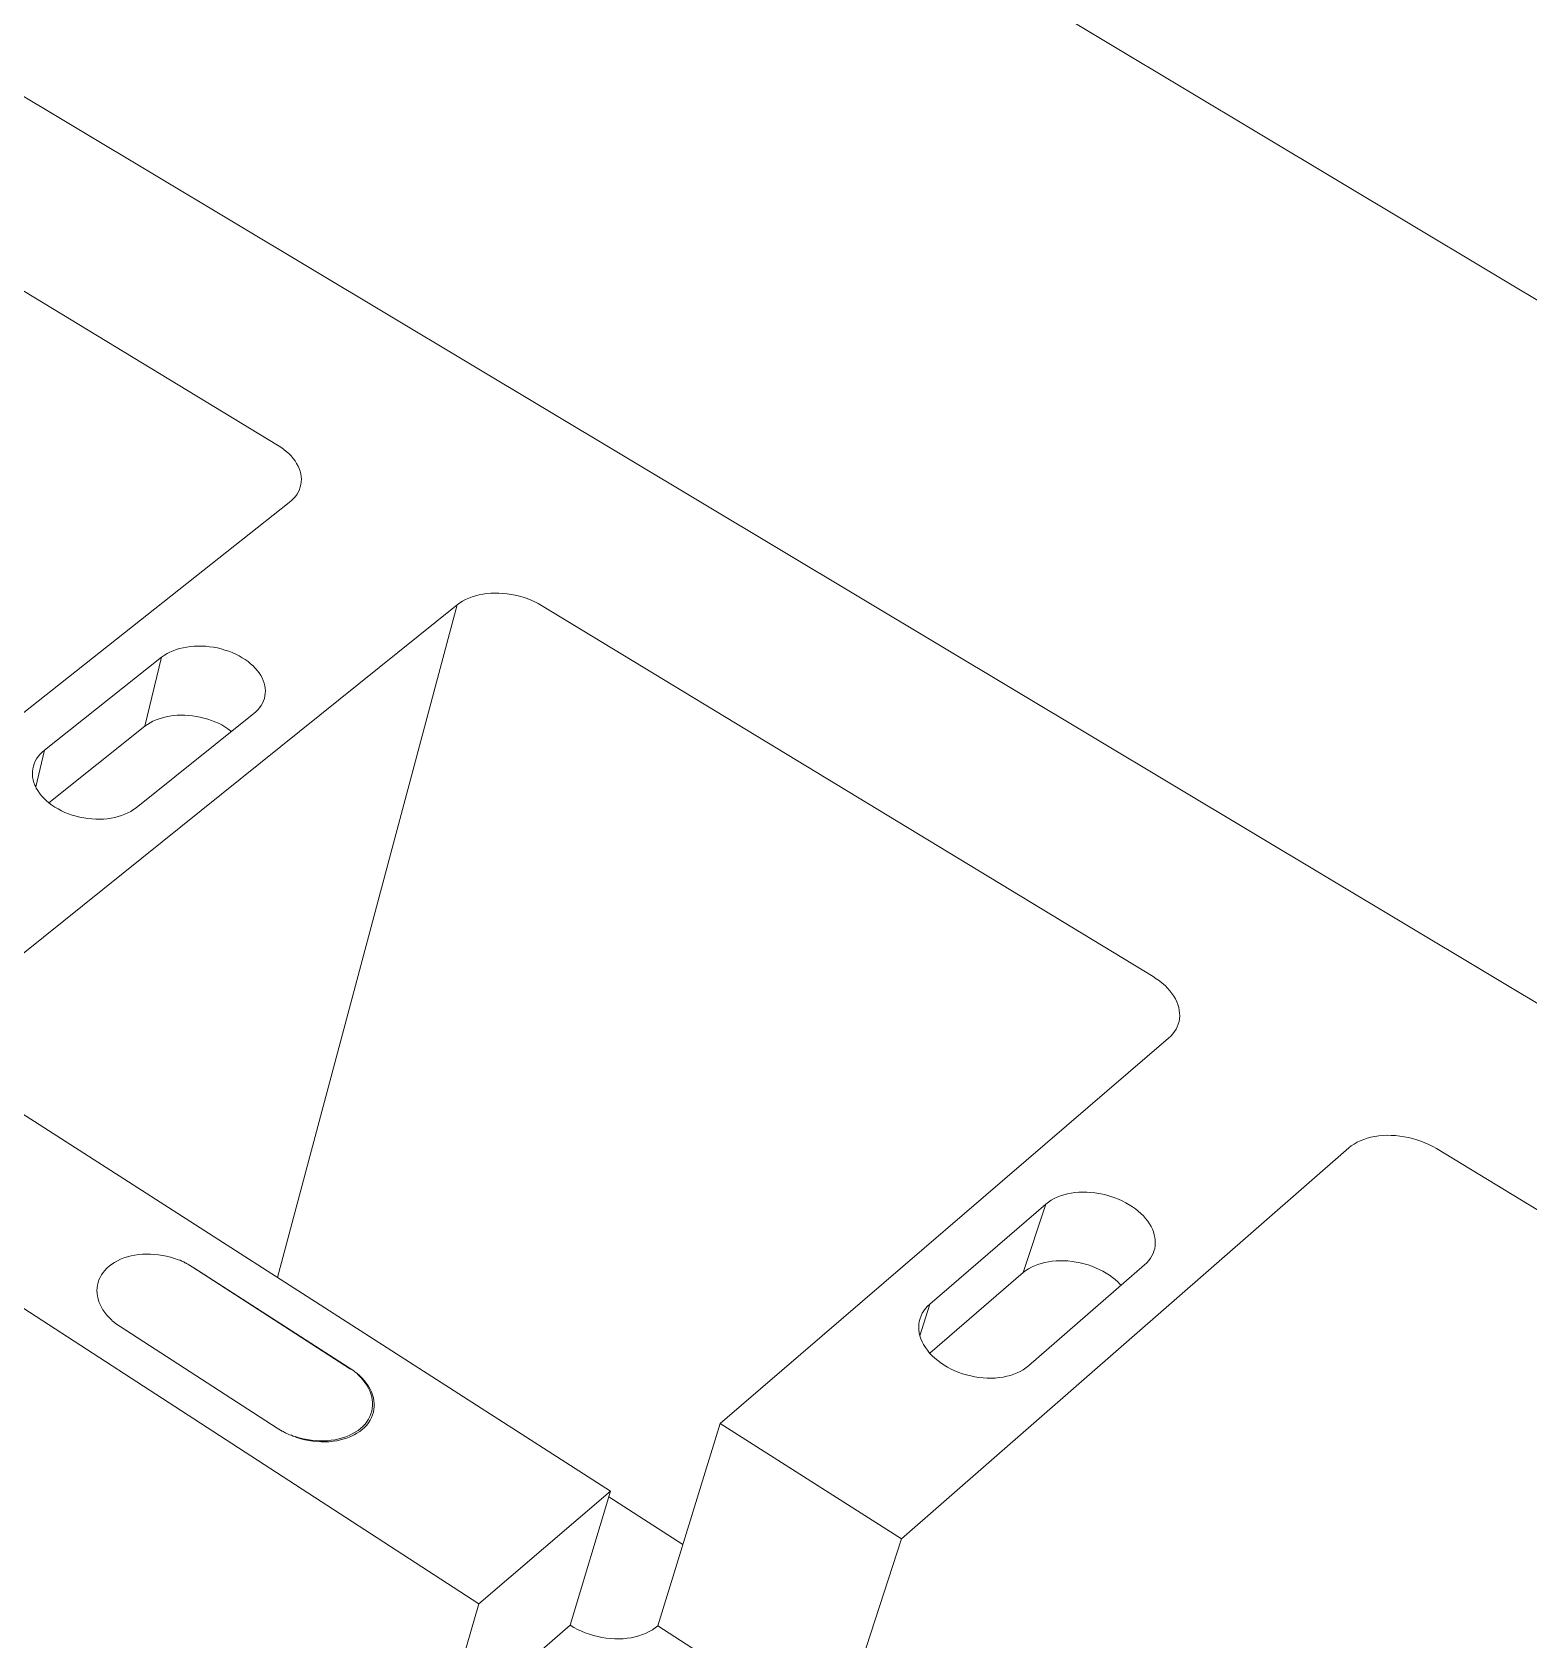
# Model space of a CAD drawing. Header units: millimetres. Extents: x 438 to 4638, y 478 to 3448.
# Drawn here: x 3004.7 to 3071.9, y 2343.3 to 2415.5 of the extents above; entities that cross this region are included whole.
import ezdxf

# ---------------------------------------------------------------- set-up
doc = ezdxf.new("R2010")
doc.units = ezdxf.units.MM

msp = doc.modelspace()

# ---------------------------------------------------------------- linework, layer by layer
at = {"lineweight": 5}
for p, q in [((2910.529, 2500.314), (3120.367, 2374.653)), ((3111.413, 2348.431), (2892.518, 2479.519)), ((2990.113, 2412.464), (3015.731, 2396.917)), ((3015.731, 2396.917), (3015.867, 2396.83)), ((3015.867, 2396.83), (3015.996, 2396.737)), ((3015.996, 2396.737), (3016.117, 2396.64)), ((3016.117, 2396.64), (3016.229, 2396.538)), ((3016.229, 2396.538), (3016.332, 2396.433)), ((3016.332, 2396.433), (3016.426, 2396.324)), ((3016.426, 2396.324), (3016.51, 2396.212)), ((3016.51, 2396.212), (3016.584, 2396.097)), ((3016.584, 2396.097), (3016.647, 2395.981)), ((3016.647, 2395.981), (3016.699, 2395.863)), ((3016.699, 2395.863), (3016.74, 2395.745)), ((3016.74, 2395.745), (3016.77, 2395.625)), ((3016.77, 2395.625), (3016.789, 2395.506)), ((3016.71, 2394.928), (3016.66, 2394.82)), ((3016.749, 2395.04), (3016.71, 2394.928)), ((3016.776, 2395.154), (3016.749, 2395.04)), ((3016.792, 2395.27), (3016.776, 2395.154)), ((3016.789, 2395.506), (3016.796, 2395.387)), ((3016.796, 2395.387), (3016.792, 2395.27)), ((3016.253, 2394.339), (2995.88, 2378.232)), ((3016.355, 2394.426), (3016.253, 2394.339)), ((3016.447, 2394.517), (3016.355, 2394.426)), ((3016.528, 2394.614), (3016.447, 2394.517)), ((3016.6, 2394.715), (3016.528, 2394.614)), ((3016.66, 2394.82), (3016.6, 2394.715)), ((3023.795, 2389.747), (3023.91, 2389.832)), ((3023.91, 2389.832), (3024.035, 2389.911)), ((3024.035, 2389.911), (3024.169, 2389.983)), ((3024.169, 2389.983), (3024.312, 2390.048)), ((3024.312, 2390.048), (3024.462, 2390.105)), ((3024.462, 2390.105), (3024.619, 2390.154)), ((3024.619, 2390.154), (3024.782, 2390.195)), ((3024.782, 2390.195), (3024.951, 2390.228)), ((3024.951, 2390.228), (3025.125, 2390.253)), ((3025.125, 2390.253), (3025.302, 2390.269)), ((3025.302, 2390.269), (3025.483, 2390.276)), ((3025.483, 2390.276), (3025.666, 2390.275)), ((3025.666, 2390.275), (3025.85, 2390.265)), ((3025.85, 2390.265), (3026.035, 2390.247)), ((3026.035, 2390.247), (3026.22, 2390.22)), ((3026.22, 2390.22), (3026.404, 2390.185)), ((3026.404, 2390.185), (3026.586, 2390.141)), ((3026.586, 2390.141), (3026.764, 2390.09)), ((3026.764, 2390.09), (3026.94, 2390.03)), ((3026.94, 2390.03), (3027.11, 2389.964)), ((3027.11, 2389.964), (3027.276, 2389.89)), ((3027.276, 2389.89), (3027.435, 2389.809)), ((3027.435, 2389.809), (3027.588, 2389.721)), ((3003.461, 2373.416), (3023.795, 2389.747)), ((3023.795, 2389.747), (3015.717, 2359.553)), ((3027.588, 2389.721), (3055.045, 2373.059)), ((3011.033, 2387.687), (3010.895, 2387.627)), ((3011.178, 2387.74), (3011.033, 2387.687)), ((3011.328, 2387.786), (3011.178, 2387.74)), ((3011.485, 2387.825), (3011.328, 2387.786)), ((3011.646, 2387.855), (3011.485, 2387.825)), ((3011.812, 2387.878), (3011.646, 2387.855)), ((3011.981, 2387.892), (3011.812, 2387.878)), ((3012.153, 2387.899), (3011.981, 2387.892)), ((3012.326, 2387.897), (3012.153, 2387.899)), ((3012.501, 2387.888), (3012.326, 2387.897)), ((3012.677, 2387.87), (3012.501, 2387.888)), ((3012.851, 2387.844), (3012.677, 2387.87)), ((3013.025, 2387.811), (3012.851, 2387.844)), ((3013.197, 2387.77), (3013.025, 2387.811)), ((3013.365, 2387.721), (3013.197, 2387.77)), ((3013.531, 2387.665), (3013.365, 2387.721)), ((3013.692, 2387.602), (3013.531, 2387.665)), ((3010.521, 2387.399), (3005.258, 2383.223)), ((3009.76, 2384.296), (3010.521, 2387.399)), ((3010.643, 2387.486), (3010.521, 2387.399)), ((3010.765, 2387.56), (3010.643, 2387.486)), ((3010.895, 2387.627), (3010.765, 2387.56)), ((3013.848, 2387.533), (3013.692, 2387.602)), ((3013.999, 2387.457), (3013.848, 2387.533)), ((3014.143, 2387.374), (3013.999, 2387.457)), ((3014.275, 2387.29), (3014.143, 2387.374)), ((3014.4, 2387.2), (3014.275, 2387.29)), ((3014.517, 2387.106), (3014.4, 2387.2)), ((3014.626, 2387.007), (3014.517, 2387.106)), ((3014.726, 2386.905), (3014.626, 2387.007)), ((3014.817, 2386.799), (3014.726, 2386.905)), ((3014.899, 2386.69), (3014.817, 2386.799)), ((3014.971, 2386.579), (3014.899, 2386.69)), ((3015.032, 2386.466), (3014.971, 2386.579)), ((3015.083, 2386.351), (3015.032, 2386.466)), ((3015.124, 2386.235), (3015.083, 2386.351)), ((3015.153, 2386.119), (3015.124, 2386.235)), ((3015.098, 2385.439), (3015.135, 2385.548)), ((3015.135, 2385.548), (3015.161, 2385.659)), ((3015.172, 2386.003), (3015.153, 2386.119)), ((3015.161, 2385.659), (3015.175, 2385.772)), ((3015.179, 2385.887), (3015.172, 2386.003)), ((3015.175, 2385.772), (3015.179, 2385.887)), ((3009.375, 2380.636), (3014.659, 2384.864)), ((3010.879, 2384.752), (3010.719, 2384.721)), ((3011.044, 2384.774), (3010.879, 2384.752)), ((3011.212, 2384.789), (3011.044, 2384.774)), ((3011.383, 2384.795), (3011.212, 2384.789)), ((3011.556, 2384.794), (3011.383, 2384.795)), ((3011.73, 2384.784), (3011.556, 2384.794)), ((3011.904, 2384.767), (3011.73, 2384.784)), ((3012.078, 2384.741), (3011.904, 2384.767)), ((3014.659, 2384.864), (3014.756, 2384.948)), ((3014.756, 2384.948), (3014.845, 2385.038)), ((3014.845, 2385.038), (3014.923, 2385.132)), ((3014.923, 2385.132), (3014.992, 2385.231)), ((3014.992, 2385.231), (3015.05, 2385.333)), ((3015.05, 2385.333), (3015.098, 2385.439)), ((3009.76, 2384.296), (3005.453, 2380.866)), ((3009.881, 2384.383), (3009.76, 2384.296)), ((3010.003, 2384.457), (3009.881, 2384.383)), ((3010.132, 2384.524), (3010.003, 2384.457)), ((3010.269, 2384.584), (3010.132, 2384.524)), ((3010.413, 2384.637), (3010.269, 2384.584)), ((3010.563, 2384.683), (3010.413, 2384.637)), ((3010.719, 2384.721), (3010.563, 2384.683)), ((3012.25, 2384.708), (3012.078, 2384.741)), ((3012.421, 2384.667), (3012.25, 2384.708)), ((3012.589, 2384.618), (3012.421, 2384.667)), ((3012.753, 2384.562), (3012.589, 2384.618)), ((3012.914, 2384.499), (3012.753, 2384.562)), ((3013.069, 2384.43), (3012.914, 2384.499)), ((3013.219, 2384.354), (3013.069, 2384.43)), ((3013.362, 2384.271), (3013.219, 2384.354)), ((3013.493, 2384.187), (3013.362, 2384.271)), ((3013.617, 2384.097), (3013.493, 2384.187)), ((3013.659, 2384.064), (3013.617, 2384.097)), ((3004.795, 2382.614), (3004.758, 2382.499)), ((3004.845, 2382.727), (3004.795, 2382.614)), ((3004.906, 2382.835), (3004.845, 2382.727)), ((3004.865, 2381.571), (3005.258, 2383.223)), ((3004.978, 2382.94), (3004.906, 2382.835)), ((3005.061, 2383.04), (3004.978, 2382.94)), ((3005.155, 2383.134), (3005.061, 2383.04)), ((3005.258, 2383.223), (3005.155, 2383.134)), ((3004.718, 2382.26), (3004.716, 2382.138)), ((3004.716, 2382.138), (3004.726, 2382.015)), ((3004.732, 2382.38), (3004.718, 2382.26)), ((3004.726, 2382.015), (3004.749, 2381.892)), ((3004.758, 2382.499), (3004.732, 2382.38)), ((3004.749, 2381.892), (3004.77, 2381.815)), ((3004.77, 2381.815), (3004.783, 2381.769)), ((3004.783, 2381.769), (3004.83, 2381.646)), ((3004.83, 2381.646), (3004.865, 2381.571)), ((3004.865, 2381.571), (3004.888, 2381.525)), ((3004.888, 2381.525), (3004.957, 2381.406)), ((3004.957, 2381.406), (3005.037, 2381.289)), ((3005.037, 2381.289), (3005.128, 2381.175)), ((3005.128, 2381.175), (3005.23, 2381.065)), ((3005.23, 2381.065), (3005.341, 2380.958)), ((3005.341, 2380.958), (3005.453, 2380.866)), ((3005.453, 2380.866), (3005.59, 2380.76)), ((3005.59, 2380.76), (3005.727, 2380.668)), ((3005.727, 2380.668), (3005.871, 2380.583)), ((3005.871, 2380.583), (3006.022, 2380.504)), ((3006.022, 2380.504), (3006.179, 2380.432)), ((3006.179, 2380.432), (3006.341, 2380.367)), ((3009.008, 2380.407), (3009.139, 2380.476)), ((3009.139, 2380.476), (3009.262, 2380.553)), ((3009.262, 2380.553), (3009.375, 2380.636)), ((3006.341, 2380.367), (3006.507, 2380.309)), ((3006.507, 2380.309), (3006.678, 2380.258)), ((3006.678, 2380.258), (3006.851, 2380.216)), ((3006.851, 2380.216), (3007.027, 2380.181)), ((3007.027, 2380.181), (3007.204, 2380.154)), ((3007.204, 2380.154), (3007.382, 2380.136)), ((3007.382, 2380.136), (3007.559, 2380.126)), ((3007.559, 2380.126), (3007.735, 2380.124)), ((3007.735, 2380.124), (3007.909, 2380.131)), ((3007.909, 2380.131), (3008.081, 2380.146)), ((3008.081, 2380.146), (3008.249, 2380.17)), ((3008.249, 2380.17), (3008.412, 2380.202)), ((3008.412, 2380.202), (3008.571, 2380.241)), ((3008.571, 2380.241), (3008.723, 2380.289)), ((3008.723, 2380.289), (3008.869, 2380.344)), ((3008.869, 2380.344), (3009.008, 2380.407)), ((3055.045, 2373.059), (3055.191, 2372.965)), ((3055.191, 2372.965), (3055.331, 2372.866)), ((3055.331, 2372.866), (3055.462, 2372.761)), ((3055.462, 2372.761), (3055.584, 2372.652)), ((3055.584, 2372.652), (3055.697, 2372.539)), ((3055.697, 2372.539), (3055.801, 2372.422)), ((3055.801, 2372.422), (3055.895, 2372.302)), ((3055.895, 2372.302), (3055.978, 2372.179)), ((3055.978, 2372.179), (3056.051, 2372.055)), ((3056.051, 2372.055), (3056.112, 2371.928)), ((3056.112, 2371.928), (3056.162, 2371.801)), ((3056.162, 2371.801), (3056.2, 2371.673)), ((3056.214, 2371.045), (3056.18, 2370.925)), ((3056.2, 2371.673), (3056.227, 2371.545)), ((3056.235, 2371.167), (3056.214, 2371.045)), ((3056.227, 2371.545), (3056.242, 2371.418)), ((3056.244, 2371.292), (3056.235, 2371.167)), ((3056.242, 2371.418), (3056.244, 2371.292)), ((3055.843, 2370.386), (3055.743, 2370.293)), ((3055.932, 2370.484), (3055.843, 2370.386)), ((3056.011, 2370.588), (3055.932, 2370.484)), ((3056.079, 2370.696), (3056.011, 2370.588)), ((3056.136, 2370.809), (3056.079, 2370.696)), ((3056.18, 2370.925), (3056.136, 2370.809)), ((3055.743, 2370.293), (3035.605, 2352.996)), ((3030.684, 2349.962), (3003.211, 2367.566)), ((3043.756, 2347.818), (3063.838, 2365.364)), ((3063.838, 2365.364), (3063.952, 2365.456)), ((3063.952, 2365.456), (3064.077, 2365.54)), ((3064.077, 2365.54), (3064.211, 2365.618)), ((3064.211, 2365.618), (3064.355, 2365.687)), ((3064.355, 2365.687), (3064.507, 2365.748)), ((3064.507, 2365.748), (3064.666, 2365.801)), ((3064.666, 2365.801), (3064.833, 2365.846)), ((3064.833, 2365.846), (3065.006, 2365.881)), ((3065.006, 2365.881), (3065.185, 2365.907)), ((3065.185, 2365.907), (3065.368, 2365.925)), ((3065.368, 2365.925), (3065.554, 2365.933)), ((3065.554, 2365.933), (3065.744, 2365.931)), ((3065.744, 2365.931), (3065.936, 2365.921)), ((3065.936, 2365.921), (3066.129, 2365.901)), ((3066.129, 2365.901), (3066.322, 2365.872)), ((3066.322, 2365.872), (3066.514, 2365.834)), ((3066.514, 2365.834), (3066.705, 2365.787)), ((3066.705, 2365.787), (3066.893, 2365.732)), ((3066.893, 2365.732), (3067.079, 2365.668)), ((3067.079, 2365.668), (3067.26, 2365.597)), ((3067.26, 2365.597), (3067.436, 2365.517)), ((3067.436, 2365.517), (3067.606, 2365.43)), ((3067.606, 2365.43), (3067.77, 2365.337)), ((3067.77, 2365.337), (3097.27, 2347.434)), ((3050.74, 2363.154), (3050.601, 2363.089)), ((3050.886, 2363.211), (3050.74, 2363.154)), ((3051.04, 2363.26), (3050.886, 2363.211)), ((3051.199, 2363.301), (3051.04, 2363.26)), ((3051.365, 2363.334), (3051.199, 2363.301)), ((3051.535, 2363.358), (3051.365, 2363.334)), ((3051.709, 2363.374), (3051.535, 2363.358)), ((3051.887, 2363.381), (3051.709, 2363.374)), ((3052.067, 2363.379), (3051.887, 2363.381)), ((3052.249, 2363.369), (3052.067, 2363.379)), ((3052.431, 2363.35), (3052.249, 2363.369)), ((3052.614, 2363.322), (3052.431, 2363.35)), ((3052.796, 2363.286), (3052.614, 2363.322)), ((3052.976, 2363.242), (3052.796, 2363.286)), ((3053.154, 2363.19), (3052.976, 2363.242)), ((3053.329, 2363.13), (3053.154, 2363.19)), ((3053.5, 2363.062), (3053.329, 2363.13)), ((2997.254, 2362.745), (3024.772, 2344.892)), ((3050.227, 2362.844), (3045.026, 2358.359)), ((3049.214, 2359.767), (3050.227, 2362.844)), ((3050.348, 2362.937), (3050.227, 2362.844)), ((3050.47, 2363.017), (3050.348, 2362.937)), ((3050.601, 2363.089), (3050.47, 2363.017)), ((3053.666, 2362.988), (3053.5, 2363.062)), ((3053.827, 2362.906), (3053.666, 2362.988)), ((3053.981, 2362.817), (3053.827, 2362.906)), ((3054.123, 2362.727), (3053.981, 2362.817)), ((3054.258, 2362.63), (3054.123, 2362.727)), ((3054.385, 2362.529), (3054.258, 2362.63)), ((3054.504, 2362.423), (3054.385, 2362.529)), ((3054.614, 2362.313), (3054.504, 2362.423)), ((3054.715, 2362.2), (3054.614, 2362.313)), ((3054.806, 2362.083), (3054.715, 2362.2)), ((3054.887, 2361.964), (3054.806, 2362.083)), ((3054.958, 2361.842), (3054.887, 2361.964)), ((3055.018, 2361.719), (3054.958, 2361.842)), ((3055.067, 2361.594), (3055.018, 2361.719)), ((3055.104, 2361.47), (3055.067, 2361.594)), ((3055.131, 2361.345), (3055.104, 2361.47)), ((3055.12, 2360.856), (3055.14, 2360.975)), ((3055.145, 2361.22), (3055.131, 2361.345)), ((3055.14, 2360.975), (3055.148, 2361.097)), ((3055.148, 2361.097), (3055.145, 2361.22)), ((3008.279, 2360.145), (3008.404, 2360.226)), ((3008.404, 2360.226), (3008.537, 2360.3)), ((3008.537, 2360.3), (3008.679, 2360.366)), ((3008.679, 2360.366), (3008.828, 2360.425)), ((3008.828, 2360.425), (3008.983, 2360.475)), ((3008.983, 2360.475), (3009.145, 2360.518)), ((3009.145, 2360.518), (3009.312, 2360.552)), ((3009.312, 2360.552), (3009.483, 2360.577)), ((3009.483, 2360.577), (3009.658, 2360.593)), ((3009.658, 2360.593), (3009.836, 2360.601)), ((3009.836, 2360.601), (3010.016, 2360.599)), ((3010.016, 2360.599), (3010.198, 2360.589)), ((3010.198, 2360.589), (3010.379, 2360.57)), ((3010.379, 2360.57), (3010.56, 2360.543)), ((3010.56, 2360.543), (3010.74, 2360.506)), ((3010.74, 2360.506), (3010.918, 2360.462)), ((3010.918, 2360.462), (3011.092, 2360.409)), ((3011.092, 2360.409), (3011.263, 2360.348)), ((3011.263, 2360.348), (3011.354, 2360.322)), ((3011.354, 2360.322), (3011.43, 2360.279)), ((3011.43, 2360.279), (3011.452, 2360.269)), ((3011.452, 2360.269), (3011.515, 2360.246)), ((3011.515, 2360.246), (3011.568, 2360.214)), ((3011.568, 2360.214), (3011.591, 2360.203)), ((3050.182, 2360.224), (3050.023, 2360.183)), ((3050.347, 2360.257), (3050.182, 2360.224)), ((3050.516, 2360.281), (3050.347, 2360.257)), ((3050.689, 2360.297), (3050.516, 2360.281)), ((3050.866, 2360.304), (3050.689, 2360.297)), ((3051.045, 2360.302), (3050.866, 2360.304)), ((3051.226, 2360.292), (3051.045, 2360.302)), ((3051.407, 2360.273), (3051.226, 2360.292)), ((3051.589, 2360.245), (3051.407, 2360.273)), ((3051.77, 2360.21), (3051.589, 2360.245)), ((3051.949, 2360.165), (3051.77, 2360.21)), ((3054.669, 2360.121), (3054.765, 2360.212)), ((3054.765, 2360.212), (3054.851, 2360.308)), ((3054.851, 2360.308), (3054.926, 2360.41)), ((3054.926, 2360.41), (3054.991, 2360.515)), ((3054.991, 2360.515), (3055.046, 2360.625)), ((3055.046, 2360.625), (3055.088, 2360.739)), ((3055.088, 2360.739), (3055.12, 2360.856)), ((3007.704, 2359.442), (3007.754, 2359.555)), ((3007.754, 2359.555), (3007.816, 2359.665)), ((3007.816, 2359.665), (3007.888, 2359.77)), ((3007.888, 2359.77), (3007.97, 2359.871)), ((3007.97, 2359.871), (3008.062, 2359.967)), ((3008.062, 2359.967), (3008.164, 2360.057)), ((3008.164, 2360.057), (3008.279, 2360.145)), ((3011.591, 2360.203), (3011.633, 2360.18)), ((3011.633, 2360.18), (3011.67, 2360.163)), ((3011.67, 2360.163), (3011.703, 2360.143)), ((3011.703, 2360.143), (3011.746, 2360.12)), ((3011.746, 2360.12), (3011.818, 2360.074)), ((3011.818, 2360.074), (3011.894, 2360.031)), ((3011.894, 2360.031), (3018.997, 2355.436)), ((3011.966, 2359.984), (3018.94, 2355.497)), ((3049.214, 2359.767), (3045.027, 2356.146)), ((3049.335, 2359.861), (3049.214, 2359.767)), ((3049.456, 2359.94), (3049.335, 2359.861)), ((3049.45, 2355.579), (3054.669, 2360.121)), ((3049.586, 2360.012), (3049.456, 2359.94)), ((3049.725, 2360.077), (3049.586, 2360.012)), ((3049.87, 2360.134), (3049.725, 2360.077)), ((3050.023, 2360.183), (3049.87, 2360.134)), ((3052.126, 2360.113), (3051.949, 2360.165)), ((3052.3, 2360.053), (3052.126, 2360.113)), ((3052.469, 2359.986), (3052.3, 2360.053)), ((3052.634, 2359.911), (3052.469, 2359.986)), ((3052.794, 2359.829), (3052.634, 2359.911)), ((3052.948, 2359.741), (3052.794, 2359.829)), ((3053.089, 2359.651), (3052.948, 2359.741)), ((3053.222, 2359.554), (3053.089, 2359.651)), ((3053.349, 2359.453), (3053.222, 2359.554)), ((3007.612, 2358.962), (3007.618, 2359.085)), ((3007.618, 2358.838), (3007.612, 2358.962)), ((3007.618, 2359.085), (3007.635, 2359.207)), ((3007.635, 2358.713), (3007.618, 2358.838)), ((3007.635, 2359.207), (3007.664, 2359.326)), ((3007.664, 2359.326), (3007.704, 2359.442)), ((3053.467, 2359.348), (3053.349, 2359.453)), ((3053.576, 2359.238), (3053.467, 2359.348)), ((3053.61, 2359.2), (3053.576, 2359.238)), ((3007.663, 2358.587), (3007.635, 2358.713)), ((3007.702, 2358.463), (3007.663, 2358.587)), ((3007.753, 2358.339), (3007.702, 2358.463)), ((3007.814, 2358.217), (3007.753, 2358.339)), ((3007.886, 2358.096), (3007.814, 2358.217)), ((3007.968, 2357.979), (3007.886, 2358.096)), ((3044.578, 2356.929), (3045.026, 2358.359)), ((3044.752, 2358.055), (3044.684, 2357.943)), ((3044.832, 2358.162), (3044.752, 2358.055)), ((3044.923, 2358.264), (3044.832, 2358.162)), ((3045.026, 2358.359), (3044.923, 2358.264)), ((3008.06, 2357.864), (3007.968, 2357.979)), ((3008.162, 2357.753), (3008.06, 2357.864)), ((3008.273, 2357.645), (3008.162, 2357.753)), ((3008.316, 2357.586), (3008.273, 2357.645)), ((3008.392, 2357.543), (3008.316, 2357.586)), ((3008.443, 2357.488), (3008.392, 2357.543)), ((3008.52, 2357.445), (3008.443, 2357.488)), ((3008.578, 2357.396), (3008.52, 2357.445)), ((3008.655, 2357.352), (3008.578, 2357.396)), ((3015.71, 2352.782), (3008.655, 2357.352)), ((3044.53, 2357.454), (3044.523, 2357.324)), ((3044.523, 2357.324), (3044.529, 2357.193)), ((3044.55, 2357.581), (3044.53, 2357.454)), ((3044.582, 2357.705), (3044.55, 2357.581)), ((3044.627, 2357.826), (3044.582, 2357.705)), ((3044.684, 2357.943), (3044.627, 2357.826)), ((3044.529, 2357.193), (3044.547, 2357.061)), ((3044.547, 2357.061), (3044.578, 2356.929)), ((3044.578, 2356.929), (3044.621, 2356.796)), ((3044.621, 2356.796), (3044.677, 2356.665)), ((3044.677, 2356.665), (3044.744, 2356.535)), ((3044.744, 2356.535), (3044.823, 2356.407)), ((3044.823, 2356.407), (3044.913, 2356.281)), ((3044.913, 2356.281), (3045.014, 2356.159)), ((3045.014, 2356.159), (3045.126, 2356.04)), ((3045.126, 2356.04), (3045.248, 2355.926)), ((3045.248, 2355.926), (3045.378, 2355.816)), ((3018.94, 2355.497), (3019.017, 2355.453)), ((3019.017, 2355.453), (3019.081, 2355.399)), ((3019.081, 2355.399), (3019.158, 2355.356)), ((3019.158, 2355.356), (3019.213, 2355.296)), ((3019.213, 2355.296), (3019.29, 2355.253)), ((3019.29, 2355.253), (3019.414, 2355.144)), ((3019.29, 2355.253), (3019.337, 2355.188)), ((3019.337, 2355.188), (3019.451, 2355.075)), ((3045.378, 2355.816), (3045.518, 2355.712)), ((3045.518, 2355.712), (3045.666, 2355.614)), ((3045.666, 2355.614), (3045.82, 2355.523)), ((3045.82, 2355.523), (3045.981, 2355.438)), ((3045.981, 2355.438), (3046.148, 2355.361)), ((3046.148, 2355.361), (3046.32, 2355.29)), ((3046.32, 2355.29), (3046.496, 2355.228)), ((3046.496, 2355.228), (3046.676, 2355.174)), ((3046.676, 2355.174), (3046.859, 2355.128)), ((3048.477, 2355.113), (3048.639, 2355.156)), ((3048.639, 2355.156), (3048.795, 2355.207)), ((3048.795, 2355.207), (3048.943, 2355.266)), ((3048.943, 2355.266), (3049.083, 2355.333)), ((3049.083, 2355.333), (3049.215, 2355.408)), ((3049.215, 2355.408), (3049.337, 2355.49)), ((3049.337, 2355.49), (3049.45, 2355.579)), ((3019.414, 2355.144), (3019.529, 2355.031)), ((3019.451, 2355.075), (3019.556, 2354.957)), ((3019.529, 2355.031), (3019.633, 2354.913)), ((3019.556, 2354.957), (3019.65, 2354.836)), ((3019.633, 2354.913), (3019.728, 2354.792)), ((3019.65, 2354.836), (3019.734, 2354.712)), ((3019.728, 2354.792), (3019.811, 2354.668)), ((3019.734, 2354.712), (3019.806, 2354.585)), ((3019.806, 2354.585), (3019.867, 2354.456)), ((3019.811, 2354.668), (3019.884, 2354.541)), ((3019.867, 2354.456), (3019.916, 2354.325)), ((3019.884, 2354.541), (3019.945, 2354.412)), ((3046.859, 2355.128), (3047.043, 2355.091)), ((3047.043, 2355.091), (3047.228, 2355.062)), ((3047.228, 2355.062), (3047.413, 2355.042)), ((3047.413, 2355.042), (3047.597, 2355.032)), ((3047.597, 2355.032), (3047.78, 2355.03)), ((3047.78, 2355.03), (3047.96, 2355.037)), ((3047.96, 2355.037), (3048.137, 2355.054)), ((3048.137, 2355.054), (3048.31, 2355.079)), ((3048.31, 2355.079), (3048.477, 2355.113)), ((3019.916, 2354.325), (3019.954, 2354.194)), ((3019.945, 2354.412), (3019.994, 2354.281)), ((3019.954, 2354.194), (3019.979, 2354.063)), ((3019.979, 2354.063), (3019.991, 2353.931)), ((3019.991, 2353.801), (3019.979, 2353.673)), ((3019.991, 2353.931), (3019.991, 2353.801)), ((3019.994, 2354.281), (3020.031, 2354.15)), ((3020.031, 2354.15), (3020.056, 2354.019)), ((3020.056, 2354.019), (3020.069, 2353.888)), ((3020.069, 2353.757), (3020.057, 2353.629)), ((3020.069, 2353.888), (3020.069, 2353.757)), ((3019.737, 2353.075), (3019.654, 2352.968)), ((3019.815, 2353.031), (3019.731, 2352.924)), ((3019.809, 2353.187), (3019.737, 2353.075)), ((3019.87, 2353.303), (3019.809, 2353.187)), ((3019.887, 2353.143), (3019.815, 2353.031)), ((3019.918, 2353.423), (3019.87, 2353.303)), ((3019.947, 2353.259), (3019.887, 2353.143)), ((3019.955, 2353.547), (3019.918, 2353.423)), ((3019.996, 2353.379), (3019.947, 2353.259)), ((3019.979, 2353.673), (3019.955, 2353.547)), ((3020.032, 2353.503), (3019.996, 2353.379)), ((3020.057, 2353.629), (3020.032, 2353.503)), ((3035.605, 2352.996), (3032.807, 2343.912)), ((3043.756, 2347.818), (3035.605, 2352.996)), ((3015.787, 2352.738), (3015.71, 2352.782)), ((3015.86, 2352.692), (3015.787, 2352.738)), ((3015.938, 2352.648), (3015.86, 2352.692)), ((3015.975, 2352.629), (3015.938, 2352.648)), ((3016.017, 2352.609), (3015.975, 2352.629)), ((3016.057, 2352.585), (3016.017, 2352.609)), ((3016.095, 2352.565), (3016.057, 2352.585)), ((3016.18, 2352.533), (3016.095, 2352.565)), ((3016.236, 2352.499), (3016.18, 2352.533)), ((3016.258, 2352.489), (3016.236, 2352.499)), ((3016.349, 2352.464), (3016.258, 2352.489)), ((3016.426, 2352.42), (3016.349, 2352.464)), ((3016.521, 2352.404), (3016.426, 2352.42)), ((3016.599, 2352.36), (3016.521, 2352.404)), ((3016.698, 2352.351), (3016.521, 2352.404)), ((3016.775, 2352.307), (3016.599, 2352.36)), ((3016.877, 2352.307), (3016.698, 2352.351)), ((3016.954, 2352.262), (3016.775, 2352.307)), ((3017.058, 2352.271), (3016.877, 2352.307)), ((3017.24, 2352.243), (3017.058, 2352.271)), ((3018.311, 2352.267), (3018.139, 2352.241)), ((3018.478, 2352.302), (3018.311, 2352.267)), ((3018.639, 2352.345), (3018.478, 2352.302)), ((3018.717, 2352.301), (3018.555, 2352.258)), ((3018.795, 2352.397), (3018.639, 2352.345)), ((3018.872, 2352.353), (3018.717, 2352.301)), ((3018.943, 2352.457), (3018.795, 2352.397)), ((3019.021, 2352.413), (3018.872, 2352.353)), ((3019.084, 2352.524), (3018.943, 2352.457)), ((3019.161, 2352.48), (3019.021, 2352.413)), ((3019.217, 2352.599), (3019.084, 2352.524)), ((3019.294, 2352.555), (3019.161, 2352.48)), ((3019.341, 2352.682), (3019.217, 2352.599)), ((3019.418, 2352.638), (3019.294, 2352.555)), ((3019.455, 2352.771), (3019.341, 2352.682)), ((3019.532, 2352.727), (3019.418, 2352.638)), ((3019.56, 2352.866), (3019.455, 2352.771)), ((3019.637, 2352.822), (3019.532, 2352.727)), ((3019.654, 2352.968), (3019.56, 2352.866)), ((3019.731, 2352.924), (3019.637, 2352.822)), ((3017.135, 2352.227), (3016.954, 2352.262)), ((3017.318, 2352.199), (3017.135, 2352.227)), ((3017.423, 2352.225), (3017.24, 2352.243)), ((3017.5, 2352.181), (3017.318, 2352.199)), ((3017.605, 2352.216), (3017.423, 2352.225)), ((3017.682, 2352.171), (3017.5, 2352.181)), ((3017.785, 2352.215), (3017.605, 2352.216)), ((3017.863, 2352.171), (3017.682, 2352.171)), ((3017.964, 2352.223), (3017.785, 2352.215)), ((3018.041, 2352.179), (3017.863, 2352.171)), ((3018.139, 2352.241), (3017.964, 2352.223)), ((3018.217, 2352.197), (3018.041, 2352.179)), ((3018.388, 2352.223), (3018.217, 2352.197)), ((3018.555, 2352.258), (3018.388, 2352.223)), ((3030.684, 2349.962), (3024.772, 2344.892)), ((3030.684, 2349.962), (3028.875, 2343.94)), ((3030.605, 2349.696), (3033.932, 2347.563)), ((3043.756, 2347.818), (3041.13, 2339.771)), ((3024.772, 2344.892), (3023.414, 2340.243)), ((3028.875, 2343.94), (3026.036, 2341.49)), ((3029.034, 2343.843), (3028.875, 2343.94)), ((3029.199, 2343.753), (3029.034, 2343.843)), ((3029.371, 2343.671), (3029.199, 2343.753)), ((3029.549, 2343.597), (3029.371, 2343.671)), ((3032.422, 2343.65), (3032.275, 2343.578)), ((3032.56, 2343.73), (3032.422, 2343.65)), ((3032.689, 2343.817), (3032.56, 2343.73)), ((3032.807, 2343.912), (3032.689, 2343.817)), ((3040.326, 2339.063), (3032.807, 2343.912)), ((3029.731, 2343.532), (3029.549, 2343.597)), ((3029.917, 2343.474), (3029.731, 2343.532)), ((3030.105, 2343.426), (3029.917, 2343.474)), ((3030.296, 2343.387), (3030.105, 2343.426)), ((3030.488, 2343.357), (3030.296, 2343.387)), ((3030.68, 2343.337), (3030.488, 2343.357)), ((3030.872, 2343.326), (3030.68, 2343.337)), ((3031.062, 2343.324), (3030.872, 2343.326)), ((3031.249, 2343.333), (3031.062, 2343.324)), ((3031.434, 2343.35), (3031.249, 2343.333)), ((3031.614, 2343.378), (3031.434, 2343.35)), ((3031.789, 2343.414), (3031.614, 2343.378)), ((3031.958, 2343.46), (3031.789, 2343.414)), ((3032.12, 2343.515), (3031.958, 2343.46)), ((3032.275, 2343.578), (3032.12, 2343.515))]:
    msp.add_line(p, q, dxfattribs=at)

doc.saveas('drawing.dxf')
